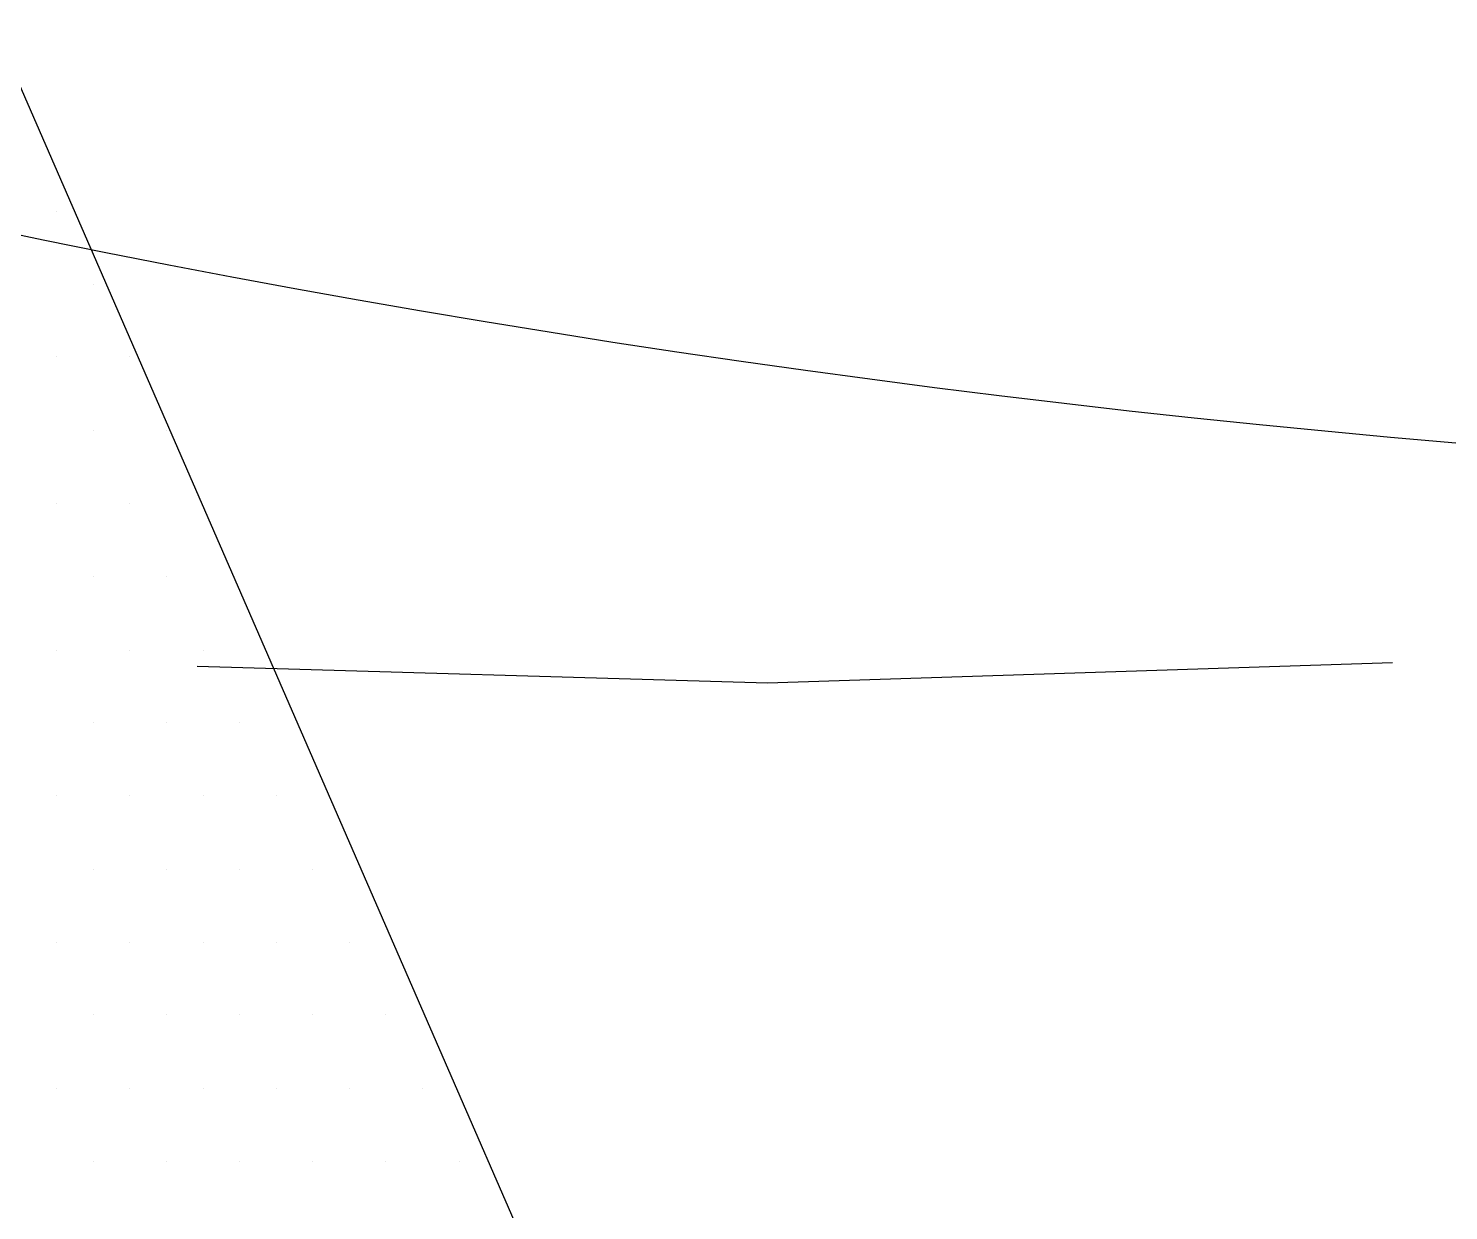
# Paper-space layout 'Layout1' of a CAD drawing. Extents: x -43 to 2298, y -18 to 768.
# Drawn here: x 1861.113 to 1862.182, y 24.754 to 25.644 of the extents above; entities that cross this region are included whole.
import ezdxf

# ---------------------------------------------------------------- set-up
doc = ezdxf.new("R2010")
doc.units = 0
doc.header["$LTSCALE"] = 2
doc.linetypes.add('CACHEX2', pattern=[0.75, 0.5, -0.25])
doc.layers.add('CARTOUCHE', color=7, linetype='Continuous')
doc.layers.add('LOGO', color=7, linetype='Continuous')

# ---------------------------------------------------------------- blocks, each defined once
blk = doc.blocks.new('A$C715108E3')
at = {"layer": 'LOGO', "color": 131}
for p, q in [((-10.9374, -23.6976), (-10.9374, -23.6976)), ((-10.8917, -23.7891), (-10.8917, -23.7891)), ((-10.9374, -23.8804), (-10.9374, -23.8804)), ((-10.846, -23.8804), (-10.846, -23.8804)), ((-10.8917, -23.973), (-10.8917, -23.973)), ((-10.7995, -23.973), (-10.7995, -23.973)), ((-10.9374, -24.0642), (-10.9374, -24.0642)), ((-10.846, -24.0642), (-10.846, -24.0642)), ((-10.8917, -24.1555), (-10.8917, -24.1555)), ((-10.7995, -24.1555), (-10.7995, -24.1555)), ((-10.9374, -24.2481), (-10.9374, -24.2481)), ((-10.846, -24.2481), (-10.846, -24.2481)), ((-10.754, -24.2481), (-10.754, -24.2481)), ((-10.8917, -24.3394), (-10.8917, -24.3394)), ((-10.7995, -24.3394), (-10.7995, -24.3394)), ((-10.7084, -24.3394), (-10.7084, -24.3394)), ((-10.9374, -24.4306), (-10.9374, -24.4306)), ((-10.846, -24.4306), (-10.846, -24.4306)), ((-10.754, -24.4306), (-10.754, -24.4306)), ((-10.6619, -24.4306), (-10.6619, -24.4306)), ((-10.8917, -24.5232), (-10.8917, -24.5232)), ((-10.7995, -24.5232), (-10.7995, -24.5232)), ((-10.7084, -24.5232), (-10.7084, -24.5232)), ((-10.6166, -24.5232), (-10.6166, -24.5232)), ((-10.9374, -24.6147), (-10.9374, -24.6147)), ((-10.846, -24.6147), (-10.846, -24.6147)), ((-10.754, -24.6147), (-10.754, -24.6147)), ((-10.6619, -24.6147), (-10.6619, -24.6147)), ((-10.5703, -24.6147), (-10.5703, -24.6147)), ((-10.8917, -24.7059), (-10.8917, -24.7059)), ((-10.7995, -24.7059), (-10.7995, -24.7059)), ((-10.7084, -24.7059), (-10.7084, -24.7059)), ((-10.6166, -24.7059), (-10.6166, -24.7059)), ((-10.5248, -24.7059), (-10.5248, -24.7059)), ((-10.9374, -24.7985), (-10.9374, -24.7985)), ((-10.846, -24.7985), (-10.846, -24.7985)), ((-10.754, -24.7985), (-10.754, -24.7985)), ((-10.6619, -24.7985), (-10.6619, -24.7985)), ((-10.5703, -24.7985), (-10.5703, -24.7985)), ((-10.479, -24.7985), (-10.479, -24.7985)), ((-10.8917, -24.8898), (-10.8917, -24.8898)), ((-10.7995, -24.8898), (-10.7995, -24.8898)), ((-10.7084, -24.8898), (-10.7084, -24.8898)), ((-10.6166, -24.8898), (-10.6166, -24.8898)), ((-10.5248, -24.8898), (-10.5248, -24.8898)), ((-10.4327, -24.8898), (-10.4327, -24.8898))]:
    blk.add_line(p, q, dxfattribs=at)
blk.add_lwpolyline([(-15.4563, -23.799), (-13.7331, -21.4856), (-11.9601, -25.3945), (-11.4761, -25.5469), (-10.7095, -25.798), (-10.0926, -25.8741), (-9.9674, -25.8741), (-12.5584, -19.9248), (-11.816, -18.9068), (-10.4959, -20.6166), (-9.7792, -22.2122), (-8.7979, -20.9179), (-8.1187, -22.4645), (-6.9489, -21.0191), (-7.6382, -19.3811), (-6.116, -17.2939)], dxfattribs=at)
blk = doc.blocks.new('A$C581E6685')
at = {"layer": 'LOGO', "color": 32, "linetype": 'CACHEX2', "ltscale": 1.5}
blk.add_ellipse((-38.0538, 23.8138), major_axis=(-19.0311, -3.534), ratio=0.590567, dxfattribs=at)
at = {"layer": 'LOGO', "color": 32}
blk.add_ellipse((-37.6144, 23.8499), major_axis=(-13.5768, -4.2839), ratio=0.791971, dxfattribs=at)
at = {"layer": 'CARTOUCHE'}
blk.add_blockref('A$C715108E3', (-31.6739, 36.3189), dxfattribs=at)
blk = doc.blocks.new('A$C74495F84')
blk.add_wipeout([(0, 25.6223), (0.1652, 26.7367), (0.7383, 27.8861), (1.6708, 28.7909), (2.8466, 29.3316), (3.5435, 29.4509), (3.5435, 29.4509), (94.9287, 29.4623), (96.0552, 29.2902), (97.2167, 28.6987), (97.7035, 28.2661), (98.0951, 27.7798), (98.6162, 26.658), (98.7362, 26.0362), (98.7516, 25.8527), (98.7585, 3.8387), (98.5719, 2.6574), (98.0189, 1.5743), (97.5848, 1.0765), (97.1232, 0.6959), (95.9338, 0.1366), (95.4142, 0.0321), (95.1105, 0.0048), (3.7555, 0.0009), (2.7133, 0.169), (1.5147, 0.7841), (0.6714, 1.6707), (0.147, 2.7876), (0.0063, 3.6209)]).dxf.layer = 'CARTOUCHE'
at = {"layer": 'CARTOUCHE'}
blk.add_rational_spline([(0, 25.6223), (0, 14.7312), (0, 3.84), (0, 0), (3.84, 0), (49.3793, 0), (94.9185, 0), (98.7585, 0), (98.7585, 3.84), (98.7585, 14.7312), (98.7585, 25.6223), (98.7585, 29.4623), (94.9185, 29.4623), (49.3793, 29.4623), (3.84, 29.4623), (0, 29.4623), (0, 25.6223)], [1, 1, 1, 0.707106781187, 1, 1, 1, 0.707106781187, 1, 1, 1, 0.707106781187, 1, 1, 1, 0.707106781187, 1], degree=2, knots=[0, 0, 0, 1, 1, 2.570796, 2.570796, 3.570796, 3.570796, 5.141593, 5.141593, 6.141593, 6.141593, 7.712389, 7.712389, 8.712389, 8.712389, 10.283185, 10.283185, 10.283185], dxfattribs=at)
at = {"layer": 'CARTOUCHE', "xscale": 0.6, "yscale": 0.6, "zscale": 0.6}
blk.add_blockref('A$C581E6685', (37.2707, 1.3806), dxfattribs=at)

psp = doc.layouts.get("Layout1")

# ---------------------------------------------------------------- block references
at = {"layer": 'CARTOUCHE'}
psp.add_blockref('A$C74495F84', (1849.4306, 16.5533), dxfattribs=at)

doc.saveas('drawing.dxf')
